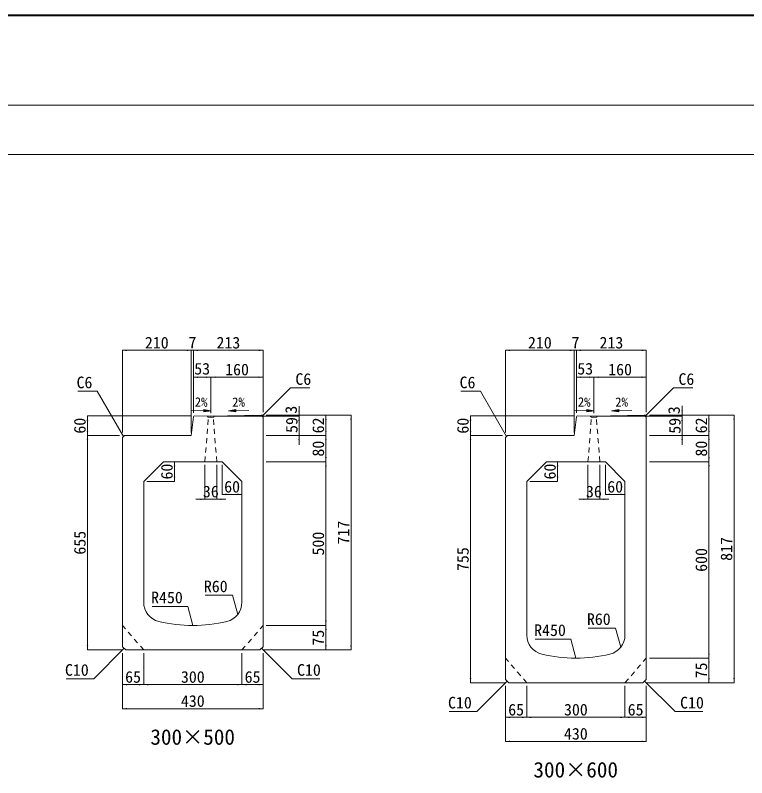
# Model space of a CAD drawing. Units: millimetres at full size; some dimension numbers follow another scale. Extents: x -3301 to 90699, y 107523 to 139162.
# Drawn here: x 1487 to 3721, y 133095 to 135424 of the extents above; entities that cross this region are included whole.
import ezdxf
from ezdxf.enums import TextEntityAlignment as Align

# ---------------------------------------------------------------- set-up
doc = ezdxf.new("R2010")
doc.units = ezdxf.units.MM
doc.header["$LTSCALE"] = 21
doc.linetypes.add('USER1', pattern=[1.35, 0.75, -0.6])
for name, color, linetype, lineweight in [('0_2', 7, 'USER1', 9), ('図枠', 7, 'Continuous', 5), ('寸法線', 7, 'Continuous', 9), ('引出線', 4, 'Continuous', 9), ('本体', 2, 'Continuous', 9), ('補助線', 8, 'Continuous', 13)]:
    doc.layers.add(name, color=color, linetype=linetype, lineweight=lineweight)
doc.styles.add('ＭＳ ゴシック', font='')
doc.styles.get('ＭＳ ゴシック').set_extended_font_data('MS Gothic')

# ---------------------------------------------------------------- blocks, each defined once
blk = doc.blocks.new('filled_arrow')
at = {"color": 0, "linetype": 'Continuous', "lineweight": -2}
blk.add_solid([(7.5, 1.25), (0, 0), (7.5, -1.25)], dxfattribs=at)

msp = doc.modelspace()

# ---------------------------------------------------------------- hatches: boundary and pattern name
at = {"layer": '引出線'}
for points in [[(2063.38, 134219.55), (2063.23, 134212.05), (2085.8, 134215.35)], [(2160.73, 134219.55), (2160.88, 134212.05), (2138.31, 134215.35)], [(3233.23, 134219.55), (3233.08, 134212.05), (3255.65, 134215.35)], [(3330.59, 134219.55), (3330.74, 134212.05), (3308.17, 134215.35)]]:
    msp.add_hatch(color=256, dxfattribs=at).paths.add_polyline_path(points)

# ---------------------------------------------------------------- linework, layer by layer
at = {"layer": '0_2'}
for p, q in [((2066.6, 134060.04), (2076.92, 134196.14)), ((2074.1, 134199.19), (2076.92, 134196.14)), ((2076.92, 134196.14), (2092.28, 134196.14)), ((2095.1, 134199.19), (2092.28, 134196.14)), ((2102.6, 134060.04), (2092.28, 134196.14)), ((3236.45, 134060.04), (3246.77, 134196.14)), ((3243.95, 134199.19), (3246.77, 134196.14)), ((3246.77, 134196.14), (3262.13, 134196.14)), ((3264.95, 134199.19), (3262.13, 134196.14)), ((3272.45, 134060.04), (3262.13, 134196.14))]:
    msp.add_line(p, q, dxfattribs=at)
at = {"layer": '図枠', "lineweight": 40}
msp.add_line((-1175.79, 135424.01), (8574.21, 135424.01), dxfattribs=at)
at = {"layer": '図枠', "lineweight": 13}
for p, q in [((-800.79, 135149.01), (8199.21, 135149.01)), ((-800.79, 134999.01), (8199.21, 134999.01))]:
    msp.add_line(p, q, dxfattribs=at)
at = {"layer": '寸法線'}
for p, q in [((1814.6, 134400.38), (2024.6, 134400.38)), ((1814.6, 134149.42), (1814.6, 134400.38)), ((1996.48, 134400.38), (2059.73, 134400.38)), ((2024.6, 134149.42), (2024.6, 134400.38)), ((2024.6, 134149.42), (2024.6, 134400.38)), ((2031.6, 134209.42), (2031.6, 134400.38)), ((2031.6, 134400.38), (2244.6, 134400.38)), ((2031.6, 134209.42), (2031.6, 134400.38)), ((2244.6, 134211.42), (2244.6, 134400.38)), ((2984.46, 134400.38), (3194.46, 134400.38)), ((2984.46, 134149.42), (2984.46, 134400.38)), ((3166.33, 134400.38), (3229.58, 134400.38)), ((3194.46, 134149.42), (3194.46, 134400.38)), ((3194.46, 134149.42), (3194.46, 134400.38)), ((3201.46, 134209.42), (3201.46, 134400.38)), ((3201.46, 134400.38), (3414.45, 134400.38)), ((3201.46, 134209.42), (3201.46, 134400.38)), ((3414.45, 134211.56), (3414.45, 134400.38)), ((2031.6, 134318.35), (2084.6, 134318.35)), ((2031.6, 134209.42), (2031.6, 134318.35)), ((2084.6, 134208.36), (2084.6, 134318.35)), ((2084.6, 134318.35), (2244.6, 134318.35)), ((2084.6, 134208.36), (2084.6, 134318.35)), ((2244.6, 134211.42), (2244.6, 134318.35)), ((3201.46, 134318.35), (3254.45, 134318.35)), ((3201.46, 134209.42), (3201.46, 134318.35)), ((3254.45, 134208.36), (3254.45, 134318.35)), ((3254.45, 134318.35), (3414.45, 134318.35)), ((3254.45, 134208.36), (3254.45, 134318.35)), ((3414.45, 134211.56), (3414.45, 134318.35)), ((2354.1, 134230.17), (2354.1, 134170.86)), ((3523.95, 134230.31), (3523.95, 134170.86)), ((1707.85, 134200.04), (1707.85, 134140.04)), ((2022.23, 134200.04), (1707.85, 134200.04)), ((2093.97, 134198.98), (2354.1, 134198.98)), ((2093.97, 134198.98), (2354.1, 134198.98)), ((2253.97, 134202.04), (2512.82, 134202.04)), ((2253.97, 134202.04), (2435.95, 134202.04)), ((2253.97, 134202.04), (2354.1, 134202.04)), ((2354.1, 134213.05), (2354.1, 134111.92)), ((2435.95, 134202.04), (2435.95, 134140.04)), ((2512.82, 134202.04), (2512.82, 133485.04)), ((2877.71, 134200.04), (2877.71, 134140.04)), ((3192.08, 134200.04), (2877.71, 134200.04)), ((3263.83, 134198.98), (3523.95, 134198.98)), ((3263.83, 134198.98), (3523.95, 134198.98)), ((3423.83, 134202.18), (3682.68, 134202.18)), ((3423.83, 134202.18), (3605.81, 134202.18)), ((3423.83, 134202.18), (3523.95, 134202.18)), ((3523.95, 134213.05), (3523.95, 134111.92)), ((3605.81, 134202.18), (3605.81, 134140.04)), ((3682.68, 134202.18), (3682.68, 133385.04)), ((1707.85, 134140.04), (1707.85, 133485.04)), ((1805.23, 134140.04), (1707.85, 134140.04)), ((1805.23, 134140.04), (1707.85, 134140.04)), ((2253.97, 134140.04), (2435.95, 134140.04)), ((2253.97, 134140.04), (2435.95, 134140.04)), ((2253.97, 134140.04), (2354.1, 134140.04)), ((2435.95, 134140.04), (2435.95, 134060.04)), ((2877.71, 134140.04), (2877.71, 133385.04)), ((2975.08, 134140.04), (2877.71, 134140.04)), ((2975.08, 134140.04), (2877.71, 134140.04)), ((3423.83, 134140.04), (3523.95, 134140.04)), ((3423.83, 134140.04), (3605.81, 134140.04)), ((3423.83, 134140.04), (3605.81, 134140.04)), ((3605.81, 134140.04), (3605.81, 134060.05)), ((1948.98, 134060.04), (1973.64, 134060.04)), ((1973.64, 134060.04), (1973.64, 134000.04)), ((2253.98, 134060.04), (2435.95, 134060.04)), ((2253.98, 134060.04), (2435.95, 134060.04)), ((2435.95, 134060.04), (2435.95, 133560.04)), ((3118.83, 134060.04), (3143.5, 134060.04)), ((3143.5, 134060.04), (3143.5, 134000.04)), ((3423.83, 134060.05), (3605.81, 134060.05)), ((3423.83, 134060.05), (3605.81, 134060.05)), ((3605.81, 134060.05), (3605.81, 133460.04)), ((2066.6, 134050.67), (2066.6, 133945.42)), ((2102.6, 134050.67), (2102.6, 133945.42)), ((2119.6, 134050.67), (2119.6, 133960.36)), ((3236.45, 134050.67), (3236.45, 133945.42)), ((3272.45, 134050.67), (3272.45, 133945.42)), ((3289.46, 134050.67), (3289.46, 133960.36)), ((1888.98, 134000.04), (1973.64, 134000.04)), ((2179.6, 133990.67), (2179.6, 133960.36)), ((3058.83, 134000.04), (3143.5, 134000.04)), ((3349.46, 133990.67), (3349.46, 133960.36)), ((2038.47, 133945.42), (2130.72, 133945.42)), ((2119.6, 133960.36), (2179.6, 133960.36)), ((3208.33, 133945.42), (3300.58, 133945.42)), ((3289.46, 133960.36), (3349.46, 133960.36)), ((2253.98, 133560.04), (2435.95, 133560.04)), ((2253.98, 133560.04), (2435.95, 133560.04)), ((2435.95, 133560.04), (2435.95, 133485.04)), ((1815.23, 133485.04), (1707.85, 133485.04)), ((1814.6, 133475.67), (1814.6, 133379.22)), ((1814.6, 133475.67), (1814.6, 133305.61)), ((1879.6, 133475.67), (1879.6, 133379.22)), ((1879.6, 133475.67), (1879.6, 133379.22)), ((2179.6, 133475.67), (2179.6, 133379.22)), ((2179.6, 133475.67), (2179.6, 133379.22)), ((2243.97, 133485.04), (2512.82, 133485.04)), ((2243.97, 133485.04), (2435.95, 133485.04)), ((2244.6, 133475.67), (2244.6, 133379.22)), ((2244.6, 133475.67), (2244.6, 133305.61)), ((3423.83, 133460.04), (3605.81, 133460.04)), ((3423.83, 133460.04), (3605.81, 133460.04)), ((3605.81, 133460.04), (3605.81, 133385.04)), ((2985.08, 133385.04), (2877.71, 133385.04)), ((3413.83, 133385.04), (3682.68, 133385.04)), ((3413.83, 133385.04), (3605.81, 133385.04)), ((1814.6, 133379.22), (1879.6, 133379.22)), ((1879.6, 133379.22), (2179.6, 133379.22)), ((2179.6, 133379.22), (2244.6, 133379.22)), ((2984.46, 133375.67), (2984.46, 133279.22)), ((2984.46, 133375.67), (2984.46, 133205.61)), ((3049.46, 133375.67), (3049.46, 133279.22)), ((3049.46, 133375.67), (3049.46, 133279.22)), ((3349.46, 133375.67), (3349.46, 133279.22)), ((3349.46, 133375.67), (3349.46, 133279.22)), ((3414.46, 133375.67), (3414.46, 133279.22)), ((3414.46, 133375.67), (3414.46, 133205.61)), ((1814.6, 133305.61), (2244.6, 133305.61)), ((2984.46, 133279.22), (3049.46, 133279.22)), ((3049.46, 133279.22), (3349.46, 133279.22)), ((3349.46, 133279.22), (3414.46, 133279.22)), ((2984.46, 133205.61), (3414.46, 133205.61))]:
    msp.add_line(p, q, dxfattribs=at)
at = {"layer": '引出線'}
for p, q in [((2023.69, 134216.59), (2085.8, 134215.35)), ((2200.42, 134216.59), (2138.31, 134215.35)), ((3193.55, 134216.59), (3255.65, 134215.35)), ((3370.27, 134216.59), (3308.17, 134215.35))]:
    msp.add_line(p, q, dxfattribs=at)
for points in [[(1817.6, 134137.1), (1737.91, 134275.14), (1678.74, 134275.14)], [(2241.6, 134199.12), (2327.84, 134285.37), (2387.01, 134285.37)], [(2987.46, 134137.1), (2907.76, 134275.14), (2848.6, 134275.14)], [(3411.45, 134199.12), (3497.7, 134285.37), (3556.86, 134285.37)], [(2166.67, 133593.36), (2150.93, 133652.1), (2067.02, 133652.1)], [(2029.6, 133560.04), (2014, 133618.25), (1905.73, 133618.25)], [(3336.52, 133493.36), (3320.78, 133552.1), (3236.87, 133552.1)], [(3199.46, 133460.04), (3183.86, 133518.25), (3075.58, 133518.25)], [(1819.6, 133490.04), (1726.76, 133396.81), (1642.47, 133396.81)], [(2239.6, 133490.04), (2332.83, 133396.81), (2417.12, 133396.81)], [(2989.46, 133390.04), (2896.62, 133296.81), (2812.33, 133296.81)], [(3409.45, 133390.04), (3502.69, 133296.81), (3586.97, 133296.81)]]:
    msp.add_lwpolyline(points, dxfattribs=at)
at = {"layer": '引出線', "lineweight": 13}
for points in [[(2063.38, 134219.55), (2063.23, 134212.05), (2085.8, 134215.35)], [(2160.73, 134219.55), (2160.88, 134212.05), (2138.31, 134215.35)], [(3233.23, 134219.55), (3233.08, 134212.05), (3255.65, 134215.35)], [(3330.59, 134219.55), (3330.74, 134212.05), (3308.17, 134215.35)]]:
    msp.add_lwpolyline(points, close=True, dxfattribs=at)
at = {"layer": '本体', "lineweight": 20}
for p, q in [((2031.28, 134197.34), (2024.6, 134140.04)), ((2034.32, 134199.99), (2084.6, 134198.98)), ((2084.6, 134198.98), (2238.6, 134201.93)), ((3201.14, 134197.34), (3194.46, 134140.04)), ((3204.18, 134199.99), (3254.45, 134198.98)), ((3254.45, 134198.98), (3408.46, 134201.93))]:
    msp.add_line(p, q, dxfattribs=at)
at = {"layer": '本体', "lineweight": 13}
for p, q in [((2238.6, 134201.93), (2244.6, 134196.04)), ((2244.6, 133495.04), (2244.6, 134196.04)), ((3408.46, 134201.93), (3414.46, 134196.04)), ((3414.46, 133395.04), (3414.46, 134196.04)), ((1814.6, 134134.04), (1820.6, 134140.04)), ((1814.6, 134134.04), (1814.6, 133495.04)), ((1820.6, 134140.04), (2024.6, 134140.04)), ((2984.46, 134134.04), (2990.46, 134140.04)), ((2984.46, 134134.04), (2984.46, 133395.04)), ((2990.46, 134140.04), (3194.46, 134140.04)), ((1879.6, 134000.04), (1939.6, 134060.04)), ((1939.6, 134060.04), (2119.6, 134060.04)), ((2119.6, 134060.04), (2179.6, 134000.04)), ((3049.46, 134000.04), (3109.46, 134060.04)), ((3109.46, 134060.04), (3289.46, 134060.04)), ((3289.46, 134060.04), (3349.46, 134000.04)), ((1879.6, 134000.04), (1879.6, 133630.57)), ((2179.6, 133630.57), (2179.6, 134000.04)), ((3049.46, 134000.04), (3049.46, 133530.57)), ((3349.46, 133530.57), (3349.46, 134000.04)), ((1824.6, 133485.04), (1814.6, 133495.04)), ((1824.6, 133485.04), (2234.6, 133485.04)), ((2234.6, 133485.04), (2244.6, 133495.04)), ((2994.46, 133385.04), (2984.46, 133395.04)), ((2994.46, 133385.04), (3404.46, 133385.04)), ((3404.46, 133385.04), (3414.46, 133395.04))]:
    msp.add_line(p, q, dxfattribs=at)
at = {"layer": '本体', "color": 7, "linetype": 'USER1'}
for p, q in [((1879.6, 133485.04), (1814.6, 133560.04)), ((2179.6, 133485.04), (2244.6, 133560.04)), ((3049.46, 133385.04), (2984.46, 133460.04)), ((3349.46, 133385.04), (3414.46, 133460.04))]:
    msp.add_line(p, q, dxfattribs=at)
at = {"layer": '本体', "lineweight": 20}
for centre in [(2034.26, 134196.99), (3204.12, 134196.99)]:
    msp.add_arc(centre, 3, 88.85424, 173.34557, dxfattribs=at)
at = {"layer": '本体', "lineweight": 13}
for centre, radius, start, end in [((1939.6, 133630.57), 60, 180, 256.65764), ((2119.6, 133630.57), 60, 283.34236, 0), ((2029.6, 134010.04), 450, 256.65764, 283.34236), ((3109.46, 133530.57), 60, 180, 256.65764), ((3289.46, 133530.57), 60, 283.34236, 0), ((3199.46, 133910.04), 450, 256.65764, 283.34236)]:
    msp.add_arc(centre, radius, start, end, dxfattribs=at)
at = {"layer": '補助線', "lineweight": 20}
for p, q in [((2238.6, 134201.93), (2244.6, 134202.04)), ((3408.46, 134201.93), (3414.46, 134202.04))]:
    msp.add_line(p, q, dxfattribs=at)
at = {"layer": '補助線'}
for p, q in [((2244.6, 134196.04), (2244.6, 134202.04)), ((3414.46, 134196.04), (3414.46, 134202.04))]:
    msp.add_line(p, q, dxfattribs=at)

# ---------------------------------------------------------------- block references
at = {"layer": '寸法線', "xscale": 1.88, "yscale": 1.88}
for p in [(1814.6, 134400.38), (2031.6, 134400.38), (2031.6, 134400.38), (2984.46, 134400.38), (3201.46, 134400.38), (3201.46, 134400.38), (2031.6, 134318.35), (2084.6, 134318.35), (3201.46, 134318.35), (3254.45, 134318.35), (2119.6, 133960.36), (3289.46, 133960.36), (2102.6, 133945.42), (3272.45, 133945.42), (1814.6, 133379.22), (1879.6, 133379.22), (2179.6, 133379.22), (1814.6, 133305.61), (2984.46, 133279.22), (3049.46, 133279.22), (3349.46, 133279.22), (2984.46, 133205.61)]:
    msp.add_blockref('filled_arrow', p, dxfattribs=at)
for p, rotation in [((2024.6, 134400.38), 180), ((2024.6, 134400.38), 180), ((2244.6, 134400.38), 180), ((3194.46, 134400.38), 180), ((3194.46, 134400.38), 180), ((3414.45, 134400.38), 180), ((2084.6, 134318.35), 180), ((2244.6, 134318.35), 180), ((3254.45, 134318.35), 180), ((3414.45, 134318.35), 180), ((1707.85, 134200.04), 270), ((2354.1, 134202.04), 90), ((2354.1, 134198.98), 270), ((2435.95, 134202.04), 270), ((2512.82, 134202.04), 270), ((2877.71, 134200.04), 270), ((3523.95, 134202.18), 90), ((3523.95, 134198.98), 270), ((3605.81, 134202.18), 270), ((3682.68, 134202.18), 270), ((1707.85, 134140.04), 90), ((2435.95, 134140.04), 90), ((2877.71, 134140.04), 90), ((3605.81, 134140.04), 90), ((1707.85, 134140.04), 270), ((2354.1, 134140.04), 270), ((2435.95, 134140.04), 270), ((2877.71, 134140.04), 270), ((3523.95, 134140.04), 270), ((3605.81, 134140.04), 270), ((1973.64, 134060.04), 270), ((2435.95, 134060.04), 90), ((2435.95, 134060.04), 270), ((3143.5, 134060.04), 270), ((3605.81, 134060.05), 90), ((3605.81, 134060.05), 270), ((1973.64, 134000.04), 90), ((3143.5, 134000.04), 90), ((2179.6, 133960.36), 180), ((3349.46, 133960.36), 180), ((2066.6, 133945.42), 180), ((3236.45, 133945.42), 180), ((2435.95, 133560.04), 90), ((2435.95, 133560.04), 270), ((1707.85, 133485.04), 90), ((2435.95, 133485.04), 90), ((2512.82, 133485.04), 90), ((3605.81, 133460.04), 90), ((3605.81, 133460.04), 270), ((1879.6, 133379.22), 180), ((2179.6, 133379.22), 180), ((2244.6, 133379.22), 180), ((2877.71, 133385.04), 90), ((3605.81, 133385.04), 90), ((3682.68, 133385.04), 90), ((2244.6, 133305.61), 180), ((3049.46, 133279.22), 180), ((3349.46, 133279.22), 180), ((3414.46, 133279.22), 180), ((3414.46, 133205.61), 180)]:
    msp.add_blockref('filled_arrow', p, dxfattribs=dict(at, rotation=rotation))
at = {"layer": '引出線', "xscale": 0.12, "yscale": 0.12}
for p, rotation in [((2241.6, 134199.12), 45), ((3411.45, 134199.12), 45), ((1817.6, 134137.1), 120), ((2987.46, 134137.1), 120), ((2166.67, 133593.36), 105), ((2029.6, 133560.04), 105), ((1819.6, 133490.04), 225.1), ((2239.6, 133490.04), 315), ((3336.52, 133493.36), 105), ((3199.46, 133460.04), 105), ((2989.46, 133390.04), 225.1), ((3409.45, 133390.04), 315)]:
    msp.add_blockref('filled_arrow', p, dxfattribs=dict(at, rotation=rotation))

# ---------------------------------------------------------------- texts
at = {"layer": '0_2', "style": 'ＭＳ ゴシック'}
for s, p in [('300×500', (2029.12, 133219.14)), ('300×600', (3198.97, 133119.14))]:
    msp.add_text(s, height=47.47, dxfattribs=at).set_placement(p, align=Align.MIDDLE_CENTER)
at = {"layer": '寸法線', "style": 'ＭＳ ゴシック'}
for s, p in [('210', (1919.6, 134423.81)), ('7', (2028.46, 134424.12)), ('213', (2138.1, 134423.81)), ('210', (3089.46, 134423.81)), ('7', (3198.31, 134424.12)), ('213', (3307.95, 134423.81)), ('53', (2058.1, 134344.13)), ('160', (2164.6, 134341.79)), ('53', (3227.95, 134344.13)), ('160', (3334.45, 134341.79)), ('36', (2084.6, 133969.12)), ('60', (2149.6, 133983.8)), ('36', (3254.45, 133969.12)), ('60', (3319.46, 133983.8)), ('65', (1847.1, 133402.65)), ('300', (2029.6, 133402.65)), ('65', (2212.1, 133402.65)), ('430', (2029.6, 133329.05)), ('65', (3016.96, 133302.65)), ('300', (3199.46, 133302.65)), ('65', (3381.96, 133302.65)), ('430', (3199.46, 133229.05))]:
    msp.add_text(s, height=35.6, dxfattribs=at).set_placement(p, align=Align.MIDDLE_CENTER)
for s, p in [('3', (2329.65, 134218.96)), ('3', (3499.2, 134217.37)), ('60', (1684.41, 134170.04)), ('59', (2331.6, 134172.17)), ('62', (2412.51, 134171.04)), ('60', (2854.27, 134170.04)), ('59', (3501.45, 134169.88)), ('62', (3582.37, 134171.11)), ('80', (2412.51, 134100.04)), ('80', (3582.37, 134100.04)), ('60', (1950.21, 134030.04)), ('60', (3120.06, 134030.04)), ('717', (2489.38, 133843.54)), ('655', (1684.41, 133812.54)), ('500', (2412.51, 133810.04)), ('817', (3659.24, 133793.61)), ('755', (2854.27, 133762.54)), ('600', (3582.37, 133760.04)), ('75', (2412.51, 133522.54)), ('75', (3582.37, 133422.54))]:
    msp.add_text(s, height=35.6, rotation=90, dxfattribs=at).set_placement(p, align=Align.MIDDLE_CENTER)
at = {"layer": '引出線', "style": 'ＭＳ ゴシック'}
for s, p in [('C6', (1722.91, 134320.14)), ('C6', (2892.76, 134320.14)), ('R60', (2135.93, 133697.1)), ('R450', (1999, 133663.25)), ('R60', (3305.78, 133597.1)), ('R450', (3168.86, 133563.25)), ('C10', (1711.76, 133441.81)), ('C10', (2881.62, 133341.81))]:
    msp.add_text(s, height=35.6, dxfattribs=at).set_placement(p, align=Align.TOP_RIGHT)
for s, p in [('C6', (2342.84, 134330.37)), ('C6', (3512.7, 134330.37)), ('C10', (2347.83, 133441.81)), ('C10', (3517.69, 133341.81))]:
    msp.add_text(s, height=35.6, dxfattribs=at).set_placement(p, align=Align.TOP_LEFT)
for rotation, p in [(359, (2055.02, 134242.47)), (1, (2169.09, 134242.47)), (359, (3224.87, 134242.47)), (1, (3338.95, 134242.47))]:
    msp.add_text('2%', height=28.48, rotation=rotation, dxfattribs=at).set_placement(p, align=Align.MIDDLE_CENTER)

doc.saveas('drawing.dxf')
